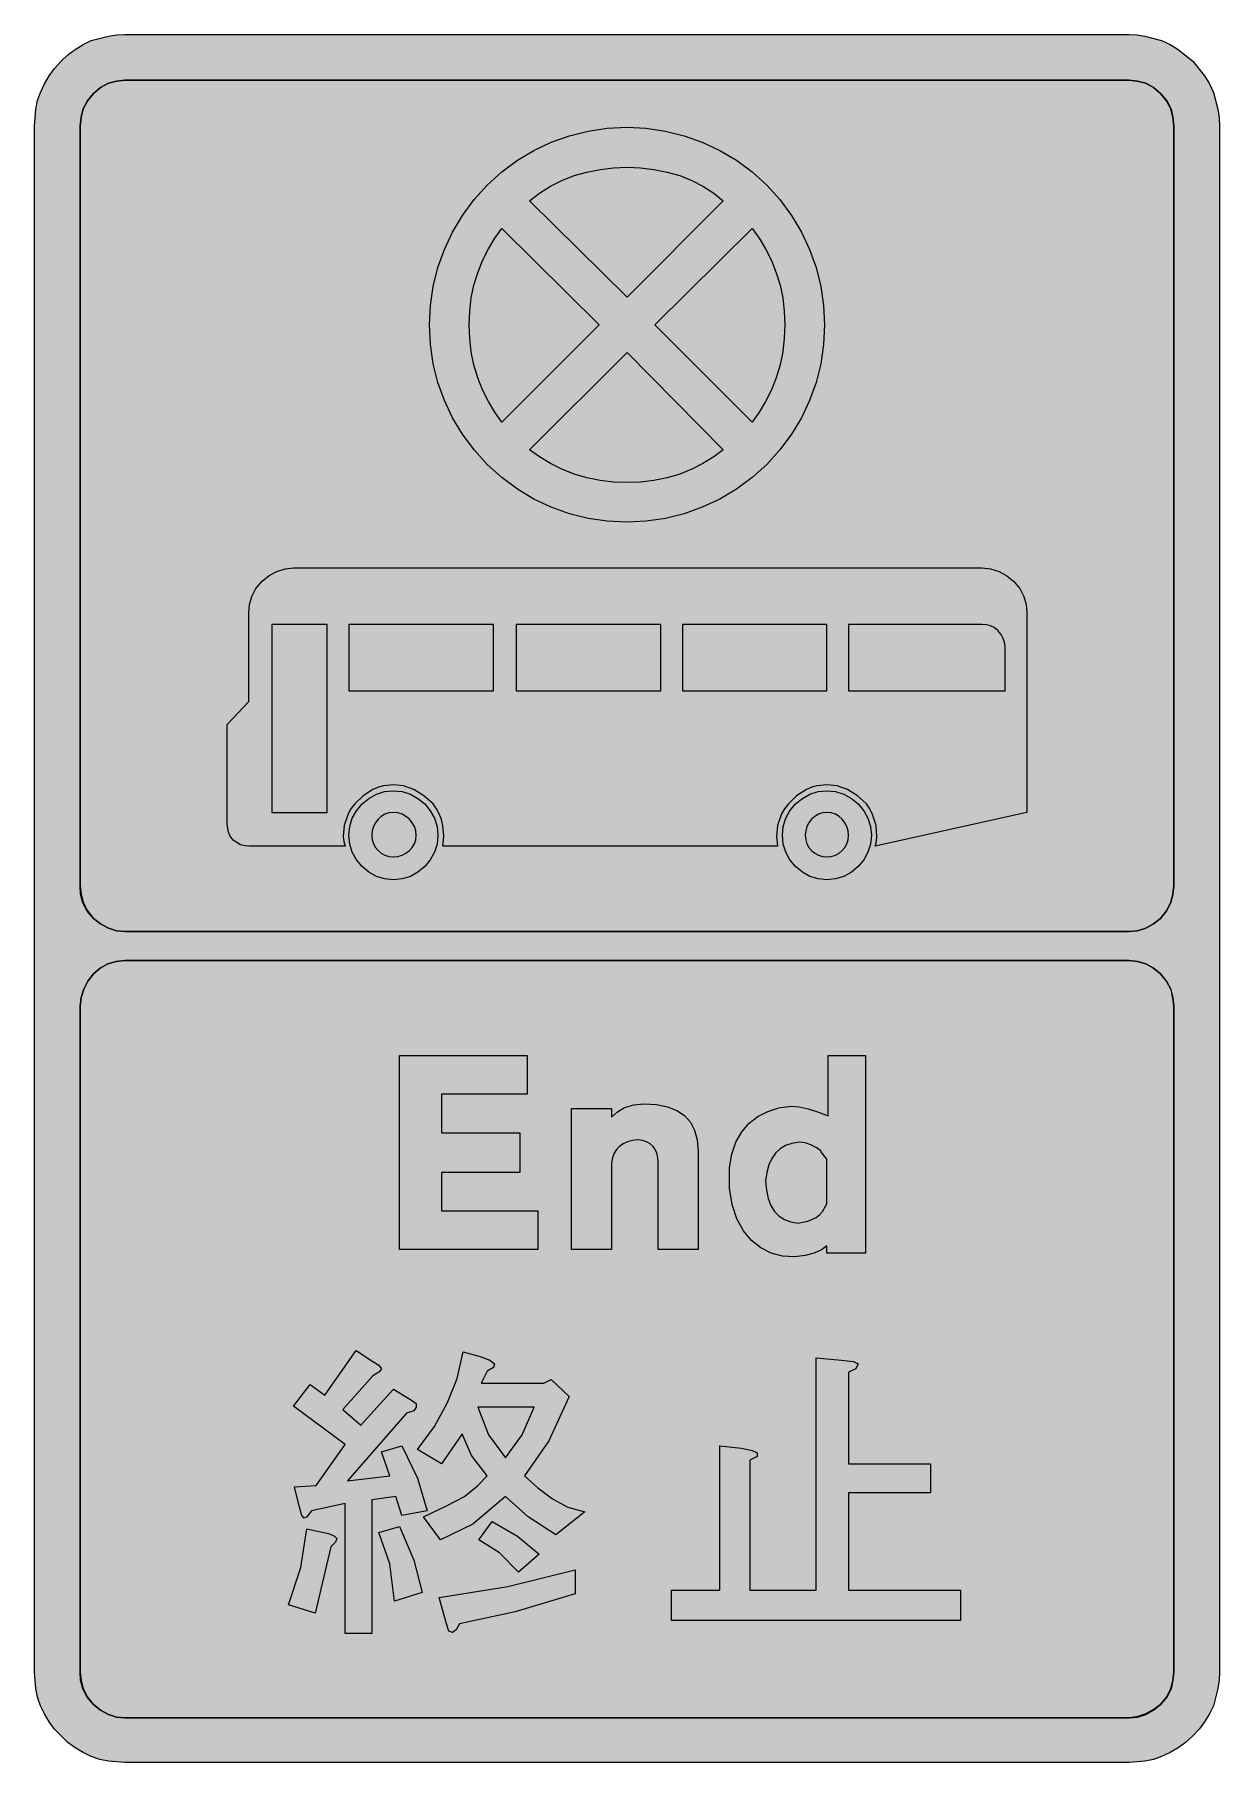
# Model space of a CAD drawing. Header units: metres. Extents: x 196 to 373, y 6 to 264.
import ezdxf

# ---------------------------------------------------------------- set-up
doc = ezdxf.new("R2010")
doc.units = ezdxf.units.M
for name, color, linetype, true_color in [('FILL_BLACK_000000', 7, 'Continuous', 0x000000), ('FILL_BLUE_0000FF', 7, 'Continuous', 0x0000ff), ('FILL_RED_FF0000', 7, 'Continuous', 0xff0000), ('FILL_WHITE_FFFFFF', 7, 'Continuous', 0xffffff), ('FILL_YELLOW_FFFF00', 7, 'Continuous', 0xffff00)]:
    doc.layers.add(name, color=color, linetype=linetype, true_color=true_color)

msp = doc.modelspace()

# ---------------------------------------------------------------- hatches: boundary and pattern name
at = {"layer": 'FILL_BLACK_000000', "true_color": 0x000000}
h = msp.add_hatch(color=7, dxfattribs=at)
h.dxf.hatch_style = 1
h.paths.add_polyline_path([(362.18, 263.63), (364.68, 262.98), (365.97, 262.38), (367.16, 261.65), (369.36, 259.92), (371.09, 257.72), (371.82, 256.53), (372.42, 255.24), (373.07, 252.72), (373.26, 251.44), (373.32, 250.2), (373.32, 19.08), (373.26, 17.86), (373.07, 16.63), (372.42, 14.04), (371.82, 12.83), (371.09, 11.66), (370.27, 10.55), (369.36, 9.54), (368.27, 8.56), (367.16, 7.74), (365.97, 7.06), (364.68, 6.48), (363.44, 6.04), (362.18, 5.76), (359.82, 5.58), (209.7, 5.58), (207.25, 5.76), (205.98, 6.04), (204.66, 6.48), (203.45, 7.06), (202.28, 7.74), (201.17, 8.56), (200.16, 9.54), (199.18, 10.55), (198.36, 11.66), (197.68, 12.83), (197.1, 14.04), (196.66, 15.36), (196.38, 16.63), (196.2, 19.08), (196.2, 250.2), (196.38, 252.72), (196.66, 254), (197.1, 255.24), (197.68, 256.53), (198.36, 257.72), (199.18, 258.83), (200.16, 259.92), (201.17, 260.83), (202.28, 261.65), (203.45, 262.38), (204.66, 262.98), (207.25, 263.63), (208.48, 263.82), (209.7, 263.88), (359.82, 263.88), (360.96, 263.82), (362.18, 263.63)])
h.paths.add_polyline_path([(206.06, 255.98), (205.02, 255.06), (204.1, 253.95), (203.49, 252.77), (203.15, 251.52), (203.04, 250.2), (203.04, 136.62), (203.15, 135.38), (203.49, 134.12), (204.1, 132.9), (205.02, 131.76), (206.06, 130.92), (207.23, 130.3), (208.46, 129.91), (209.7, 129.78), (359.82, 129.78), (361.06, 129.91), (362.3, 130.3), (363.47, 130.92), (364.5, 131.76), (365.42, 132.9), (366.03, 134.12), (366.37, 135.38), (366.48, 136.62), (366.48, 250.2), (366.37, 251.52), (366.03, 252.77), (365.42, 253.95), (364.5, 255.06), (363.47, 255.98), (362.3, 256.59), (361.06, 256.93), (359.82, 257.04), (209.7, 257.04), (208.46, 256.93), (207.23, 256.59), (206.06, 255.98)], flags=16)
h.paths.add_polyline_path([(207.16, 124.94), (206.03, 124.32), (205.02, 123.48), (204.18, 122.37), (203.56, 121.19), (203.17, 119.94), (203.04, 118.62), (203.04, 19.08), (203.15, 17.84), (203.49, 16.58), (204.1, 15.36), (205.02, 14.22), (206.06, 13.38), (207.23, 12.76), (208.46, 12.37), (209.7, 12.24), (359.82, 12.24), (361.06, 12.37), (362.3, 12.76), (363.47, 13.38), (364.5, 14.22), (365.42, 15.36), (366.03, 16.58), (366.37, 17.84), (366.48, 19.08), (366.48, 118.62), (366.37, 119.81), (366.12, 121.14), (365.45, 122.31), (364.5, 123.48), (363.47, 124.32), (362.3, 124.94), (361.06, 125.33), (359.82, 125.46), (209.7, 125.46), (208.39, 125.33), (207.16, 124.94)], flags=16)
h = msp.add_hatch(color=7, dxfattribs=at)
h.dxf.hatch_style = 1
h.paths.add_polyline_path([(255.78, 148.86), (254.41, 150.08), (252.9, 151.02), (251.37, 151.58), (249.84, 151.74), (248.38, 151.58), (247.59, 151.36), (246.78, 151.02), (245.3, 150.08), (244.08, 148.86), (243.5, 148.15), (243.07, 147.38), (242.46, 145.62), (242.35, 144.02), (242.43, 143.27), (242.64, 142.56), (228.24, 142.56), (227.68, 142.58), (226.98, 142.74), (225.9, 143.46), (225.46, 144.03), (225.18, 144.63), (225, 145.8), (225, 160.74), (228.24, 164.16), (228.24, 177.48), (228.35, 178.69), (228.69, 179.89), (229.3, 181.05), (230.22, 182.16), (231.26, 183), (232.43, 183.62), (233.66, 184.01), (234.9, 184.14), (337.86, 184.14), (339.12, 184.01), (340.38, 183.6), (341.53, 182.95), (342.54, 182.16), (343.46, 181.05), (344.07, 179.89), (344.41, 178.69), (344.52, 177.48), (344.52, 147.6), (321.84, 142.56), (322.05, 143.27), (322.13, 144.02), (322.02, 145.62), (321.44, 147.31), (321.06, 148.13), (320.58, 148.86), (319.21, 150.08), (317.7, 151.02), (316.17, 151.58), (314.64, 151.74), (313.18, 151.58), (312.39, 151.36), (311.58, 151.02), (310.1, 150.08), (308.88, 148.86), (308.3, 148.15), (307.87, 147.38), (307.26, 145.62), (307.13, 144.02), (307.26, 142.56), (257.22, 142.56), (257.36, 144.02), (257.22, 145.62), (257.02, 146.53), (256.7, 147.38), (256.28, 148.15), (255.78, 148.86)])
h.paths.add_polyline_path([(289.8, 175.68), (268.2, 175.68), (268.2, 165.78), (289.8, 165.78), (289.8, 175.68)], flags=16)
h.paths.add_polyline_path([(293.04, 175.68), (293.04, 165.78), (314.64, 165.78), (314.64, 175.68), (293.04, 175.68)], flags=16)
h.paths.add_polyline_path([(340.67, 174.21), (340.2, 174.78), (339.66, 175.22), (339.1, 175.5), (338.5, 175.64), (337.86, 175.68), (317.88, 175.68), (317.88, 165.78), (341.28, 165.78), (341.28, 172.44), (341.21, 173.01), (341.01, 173.61), (340.67, 174.21)], flags=16)
h.paths.add_polyline_path([(243.18, 175.68), (243.18, 165.78), (264.78, 165.78), (264.78, 175.68), (243.18, 175.68)], flags=16)
h.paths.add_polyline_path([(231.66, 147.6), (239.94, 147.6), (239.94, 175.68), (231.66, 175.68), (231.66, 147.6)], flags=16)
h = msp.add_hatch(color=7, dxfattribs=at)
h.dxf.hatch_style = 1
h.paths.add_polyline_path([(255.98, 141.64), (255.36, 140.51), (254.52, 139.5), (253.51, 138.66), (252.38, 138.04), (251.15, 137.65), (249.84, 137.52), (248.53, 137.65), (247.3, 138.04), (246.17, 138.66), (245.16, 139.5), (244.32, 140.51), (243.7, 141.64), (243.31, 142.87), (243.18, 144.18), (243.31, 145.49), (243.7, 146.72), (244.32, 147.85), (245.16, 148.86), (246.17, 149.7), (247.3, 150.32), (248.53, 150.71), (249.84, 150.84), (251.15, 150.71), (252.38, 150.32), (253.51, 149.7), (254.52, 148.86), (255.36, 147.85), (255.98, 146.72), (256.37, 145.49), (256.5, 144.18), (256.37, 142.87), (255.98, 141.64)])
h.paths.add_polyline_path([(252.98, 145.47), (252.65, 146.05), (252.23, 146.57), (251.71, 146.99), (251.13, 147.32), (250.5, 147.53), (249.84, 147.6), (249.18, 147.53), (248.57, 147.32), (248.02, 146.99), (247.55, 146.57), (247.15, 146.05), (246.85, 145.47), (246.67, 144.84), (246.6, 144.18), (246.67, 143.52), (246.85, 142.91), (247.15, 142.36), (247.55, 141.89), (248.02, 141.49), (248.57, 141.19), (249.18, 141.01), (249.84, 140.94), (250.5, 141.01), (251.13, 141.19), (251.71, 141.49), (252.23, 141.89), (252.65, 142.36), (252.98, 142.91), (253.19, 143.52), (253.26, 144.18), (253.19, 144.84), (252.98, 145.47)], flags=16)
h = msp.add_hatch(color=7, dxfattribs=at)
h.dxf.hatch_style = 1
h.paths.add_polyline_path([(320.78, 141.64), (320.16, 140.51), (319.32, 139.5), (318.31, 138.66), (317.18, 138.04), (315.95, 137.65), (314.64, 137.52), (313.33, 137.65), (312.1, 138.04), (310.97, 138.66), (309.96, 139.5), (309.12, 140.51), (308.5, 141.64), (308.11, 142.87), (307.98, 144.18), (308.11, 145.49), (308.5, 146.72), (309.12, 147.85), (309.96, 148.86), (310.97, 149.7), (312.1, 150.32), (313.33, 150.71), (314.64, 150.84), (315.95, 150.71), (317.18, 150.32), (318.31, 149.7), (319.32, 148.86), (320.16, 147.85), (320.78, 146.72), (321.17, 145.49), (321.3, 144.18), (321.17, 142.87), (320.78, 141.64)])
h.paths.add_polyline_path([(317.63, 145.47), (317.33, 146.05), (316.94, 146.57), (316.46, 146.99), (315.91, 147.32), (315.3, 147.53), (314.64, 147.6), (313.98, 147.53), (313.37, 147.32), (312.82, 146.99), (312.35, 146.57), (311.95, 146.05), (311.65, 145.47), (311.47, 144.84), (311.4, 144.18), (311.47, 143.52), (311.65, 142.91), (311.95, 142.36), (312.35, 141.89), (312.82, 141.49), (313.37, 141.19), (313.98, 141.01), (314.64, 140.94), (315.3, 141.01), (315.91, 141.19), (316.46, 141.49), (316.94, 141.89), (317.33, 142.36), (317.63, 142.91), (317.81, 143.52), (317.88, 144.18), (317.81, 144.84), (317.63, 145.47)], flags=16)
h = msp.add_hatch(color=7, dxfattribs=at)
h.dxf.hatch_style = 1
h.paths.add_polyline_path([(257.04, 88.02), (271.44, 88.02), (271.44, 82.26), (250.74, 82.26), (250.74, 111.24), (269.82, 111.24), (269.82, 105.48), (257.04, 105.48), (257.04, 99.72), (268.74, 99.72), (268.74, 93.78), (257.04, 93.78), (257.04, 88.02)])
h = msp.add_hatch(color=7, dxfattribs=at)
h.dxf.hatch_style = 1
h.paths.add_polyline_path([(320.4, 81.72), (314.64, 81.72), (314.64, 82.8), (313.83, 82.19), (312.75, 81.72), (311.4, 81.38), (309.78, 81.18), (308, 81.28), (306.31, 81.72), (304.76, 82.5), (303.37, 83.61), (302.17, 85.06), (301.2, 86.85), (300.49, 88.98), (300.06, 91.44), (300.06, 94.5), (300.41, 96.53), (301.04, 98.31), (301.92, 99.84), (303.03, 101.12), (304.34, 102.14), (305.83, 102.9), (307.47, 103.42), (309.24, 103.68), (310.49, 103.58), (311.83, 103.3), (313.26, 102.84), (314.82, 102.24), (314.82, 111.24), (320.4, 111.24), (320.4, 81.72)])
h.paths.add_polyline_path([(314.64, 95.76), (313.92, 96.66), (313.76, 96.84), (313.74, 97.02), (313.03, 97.52), (312.26, 97.92), (311.41, 98.18), (310.5, 98.28), (309.42, 98.13), (308.47, 97.81), (307.66, 97.33), (306.97, 96.68), (306.41, 95.88), (305.97, 94.91), (305.65, 93.79), (305.46, 92.52), (305.6, 91.12), (305.87, 89.89), (306.27, 88.83), (306.81, 87.95), (307.49, 87.25), (308.3, 86.72), (309.24, 86.38), (310.32, 86.22), (311.81, 86.49), (313.02, 87.05), (313.53, 87.45), (313.97, 87.92), (314.64, 89.1), (314.64, 94.32), (314.64, 95.76)], flags=16)
h = msp.add_hatch(color=7, dxfattribs=at)
h.dxf.hatch_style = 1
h.paths.add_polyline_path([(289.39, 95.98), (289.24, 96.64), (288.99, 97.2), (288.65, 97.67), (288.22, 98.05), (287.69, 98.33), (287.08, 98.53), (286.38, 98.64), (285.55, 98.53), (284.82, 98.33), (284.19, 98.05), (283.66, 97.67), (283.21, 97.2), (282.86, 96.64), (282.6, 95.98), (282.42, 95.22), (282.42, 82.26), (276.48, 82.26), (276.48, 103.32), (282.42, 103.32), (282.42, 102.06), (283.34, 102.85), (284.4, 103.5), (285.77, 103.91), (287.28, 104.04), (289.18, 103.93), (290.82, 103.6), (292.22, 103.05), (293.36, 102.29), (294.24, 101.3), (294.87, 100.09), (295.25, 98.67), (295.38, 97.02), (295.38, 82.26), (289.44, 82.26), (289.44, 95.04), (289.44, 95.11), (289.44, 95.22), (289.39, 95.98)])
h = msp.add_hatch(color=7, dxfattribs=at)
h.dxf.hatch_style = 1
h.paths.add_polyline_path([(247.68, 64.98), (248.04, 64.44), (247.68, 63.9), (246.78, 63.36), (242.28, 58.32), (244.98, 55.98), (249.84, 61.38), (252.54, 59.76), (253.26, 59.22), (253.26, 58.68), (252.9, 58.14), (251.82, 57.78), (243, 47.7), (249.3, 48.42), (248.04, 52.02), (251.1, 52.92), (253.44, 48.06), (254.88, 43.2), (251.1, 42.48), (250.2, 45.36), (246.6, 44.82), (246.6, 24.84), (242.64, 24.84), (242.64, 44.28), (237.6, 43.2), (236.88, 42.3), (236.52, 42.12), (236.16, 42.48), (235.8, 43.74), (235.08, 46.8), (238.32, 46.98), (242.64, 53.1), (234.9, 58.86), (237.42, 62.1), (239.58, 60.48), (244.26, 67.14), (246.78, 65.52), (247.68, 64.98)])
h = msp.add_hatch(color=7, dxfattribs=at)
h.dxf.hatch_style = 1
h.paths.add_polyline_path([(264.96, 65.16), (264.78, 64.62), (263.88, 64.08), (262.98, 62.28), (272.34, 62.28), (273.42, 62.82), (276.12, 60.3), (273.06, 53.64), (269.46, 48.42), (271.44, 46.62), (273.6, 45), (275.94, 43.74), (278.46, 43.02), (274.14, 39.6), (270, 42.3), (266.58, 45.36), (261.72, 41.22), (256.86, 38.88), (254.34, 42.3), (257.76, 43.92), (260.46, 45.36), (262.44, 46.98), (263.88, 48.42), (261.54, 51.48), (260.1, 54.72), (257.04, 50.22), (253.44, 52.38), (255.96, 55.8), (257.94, 59.4), (259.38, 63), (260.28, 66.96), (262.8, 66.24), (264.24, 65.7), (264.96, 65.16)])
h.paths.add_polyline_path([(266.58, 51.12), (269.1, 54.54), (270.9, 58.68), (262.44, 58.68), (264.06, 54.54), (266.58, 51.12)], flags=16)
h = msp.add_hatch(color=7, dxfattribs=at)
h.dxf.hatch_style = 1
h.paths.add_polyline_path([(318.6, 65.52), (319.32, 65.16), (318.96, 64.44), (317.88, 63.9), (317.88, 50.22), (330.12, 50.22), (330.12, 45.9), (317.88, 45.9), (317.88, 31.32), (334.62, 31.32), (334.62, 26.82), (291.42, 26.82), (291.42, 31.32), (298.62, 31.32), (298.62, 52.92), (301.86, 52.56), (303.48, 52.2), (304.2, 51.84), (304.2, 51.3), (303.12, 50.76), (303.12, 31.32), (313.02, 31.32), (313.02, 66.06), (316.8, 65.7), (318.6, 65.52)])
h = msp.add_hatch(color=7, dxfattribs=at)
h.dxf.hatch_style = 1
h.paths.add_polyline_path([(268.38, 39.42), (271.62, 36.72), (268.56, 34.02), (265.68, 36.9), (262.62, 38.88), (264.6, 41.58), (268.38, 39.42)])
h = msp.add_hatch(color=7, dxfattribs=at)
h.dxf.hatch_style = 1
h.paths.add_polyline_path([(241.02, 39.42), (241.38, 39.06), (241.2, 38.52), (240.48, 37.8), (238.14, 27.9), (234.18, 29.16), (235.98, 34.74), (236.88, 40.5), (240.12, 39.78), (241.02, 39.42)])
h = msp.add_hatch(color=7, dxfattribs=at)
h.dxf.hatch_style = 1
h.paths.add_polyline_path([(252.9, 35.82), (254.16, 30.96), (250.02, 29.7), (249.3, 35.28), (247.68, 39.96), (250.74, 40.86), (252.9, 35.82)])
h = msp.add_hatch(color=7, dxfattribs=at)
h.dxf.hatch_style = 1
h.paths.add_polyline_path([(266.94, 31.86), (277.02, 34.38), (277.02, 30.78), (268.02, 28.08), (259.74, 26.28), (259.2, 25.38), (258.66, 25.02), (258.12, 25.2), (257.76, 26.28), (256.68, 30.24), (266.94, 31.86)])
at = {"layer": 'FILL_BLUE_0000FF', "true_color": 0x0000ff}
h = msp.add_hatch(color=7, dxfattribs=at)
h.dxf.hatch_style = 1
h.paths.add_polyline_path([(271.7, 240.19), (273.31, 241.2), (275.01, 242.08), (276.84, 242.82), (278.76, 243.32), (280.73, 243.72), (282.74, 243.98), (284.76, 244.08), (286.78, 243.98), (288.79, 243.72), (290.76, 243.32), (292.68, 242.82), (294.43, 242.08), (296.12, 241.2), (297.72, 240.19), (299.16, 239.04), (284.76, 224.64), (270.18, 239.04), (271.7, 240.19)])
h = msp.add_hatch(color=7, dxfattribs=at)
h.dxf.hatch_style = 1
h.paths.add_polyline_path([(265, 207.44), (264.04, 209.05), (263.18, 210.75), (262.44, 212.58), (261.86, 214.5), (261.47, 216.47), (261.25, 218.48), (261.18, 220.5), (261.25, 222.52), (261.47, 224.51), (261.86, 226.42), (262.44, 228.24), (263.18, 230.09), (264.04, 231.84), (265, 233.45), (266.04, 234.9), (280.62, 220.5), (266.04, 205.92), (265, 207.44)])
h = msp.add_hatch(color=7, dxfattribs=at)
h.dxf.hatch_style = 1
h.paths.add_polyline_path([(288.9, 220.5), (303.48, 234.9), (304.52, 233.45), (305.48, 231.84), (306.34, 230.09), (307.08, 228.24), (307.66, 226.42), (308.05, 224.51), (308.27, 222.52), (308.34, 220.5), (308.27, 218.48), (308.05, 216.47), (307.66, 214.5), (307.08, 212.58), (306.34, 210.75), (305.48, 209.05), (304.52, 207.44), (303.48, 205.92), (288.9, 220.5)])
h = msp.add_hatch(color=7, dxfattribs=at)
h.dxf.hatch_style = 1
h.paths.add_polyline_path([(284.76, 216.36), (299.16, 201.78), (297.72, 200.74), (296.12, 199.78), (294.43, 198.92), (292.68, 198.18), (290.76, 197.6), (288.79, 197.21), (286.78, 196.99), (284.76, 196.92), (282.74, 196.99), (280.73, 197.21), (278.76, 197.6), (276.84, 198.18), (275.01, 198.92), (273.31, 199.78), (271.7, 200.74), (270.18, 201.78), (284.76, 216.36)])
at = {"layer": 'FILL_RED_FF0000', "true_color": 0xff0000}
h = msp.add_hatch(color=7, dxfattribs=at)
h.dxf.hatch_style = 1
h.paths.add_polyline_path([(314.14, 217.56), (313.71, 214.68), (313.02, 211.88), (312.05, 209.18), (310.83, 206.59), (309.34, 204.12), (307.61, 201.79), (305.64, 199.62), (303.46, 197.65), (301.11, 195.92), (298.62, 194.43), (296.01, 193.21), (293.3, 192.24), (290.5, 191.55), (287.65, 191.12), (284.76, 190.98), (281.82, 191.12), (278.94, 191.55), (276.14, 192.24), (273.44, 193.21), (270.85, 194.43), (268.38, 195.92), (266.05, 197.65), (263.88, 199.62), (261.91, 201.79), (260.18, 204.12), (258.69, 206.59), (257.47, 209.18), (256.5, 211.88), (255.81, 214.68), (255.38, 217.56), (255.24, 220.5), (255.38, 223.39), (255.81, 226.24), (256.5, 229.04), (257.47, 231.75), (258.69, 234.36), (260.18, 236.85), (261.91, 239.2), (263.88, 241.38), (266.05, 243.35), (268.38, 245.08), (270.85, 246.57), (273.44, 247.79), (276.14, 248.76), (278.94, 249.45), (281.82, 249.88), (284.76, 250.02), (287.65, 249.88), (290.5, 249.45), (293.3, 248.76), (296.01, 247.79), (298.62, 246.57), (301.11, 245.08), (303.46, 243.35), (305.64, 241.38), (307.61, 239.2), (309.34, 236.85), (310.83, 234.36), (312.05, 231.75), (313.02, 229.04), (313.71, 226.24), (314.14, 223.39), (314.28, 220.5), (314.14, 217.56)])
at = {"layer": 'FILL_WHITE_FFFFFF', "true_color": 0xffffff}
h = msp.add_hatch(color=7, dxfattribs=at)
h.dxf.hatch_style = 1
h.paths.add_polyline_path([(359.82, 125.46), (361.06, 125.33), (362.3, 124.94), (363.47, 124.32), (364.5, 123.48), (365.42, 122.34), (366.03, 121.12), (366.37, 119.86), (366.48, 118.62), (366.48, 19.08), (366.37, 17.89), (366.12, 16.56), (365.45, 15.32), (364.5, 14.22), (363.4, 13.43), (362.16, 12.78), (360.99, 12.38), (359.82, 12.24), (209.7, 12.24), (208.46, 12.37), (207.23, 12.76), (206.06, 13.38), (205.02, 14.22), (204.08, 15.32), (203.4, 16.56), (203.09, 17.89), (203.04, 19.08), (203.04, 118.62), (203.17, 119.94), (203.56, 121.19), (204.18, 122.37), (205.02, 123.48), (206.03, 124.32), (207.16, 124.94), (208.39, 125.33), (209.7, 125.46), (359.82, 125.46)])
at = {"layer": 'FILL_YELLOW_FFFF00', "true_color": 0xffff00}
h = msp.add_hatch(color=7, dxfattribs=at)
h.dxf.hatch_style = 1
h.paths.add_polyline_path([(359.82, 257.04), (360.99, 256.93), (362.16, 256.68), (363.4, 256.01), (364.5, 255.06), (365.45, 253.96), (366.12, 252.72), (366.37, 251.53), (366.48, 250.2), (366.48, 136.62), (366.37, 135.38), (366.03, 134.12), (365.42, 132.9), (364.5, 131.76), (363.47, 130.92), (362.3, 130.3), (361.06, 129.91), (359.82, 129.78), (209.7, 129.78), (208.46, 129.91), (207.23, 130.3), (206.06, 130.92), (205.02, 131.76), (204.08, 132.86), (203.4, 134.1), (203.09, 135.36), (203.04, 136.62), (203.04, 250.2), (203.15, 251.52), (203.49, 252.77), (204.1, 253.95), (205.02, 255.06), (206.06, 255.98), (207.23, 256.59), (208.46, 256.93), (209.7, 257.04), (359.82, 257.04)])

# ---------------------------------------------------------------- linework, layer by layer
at = {"layer": 'FILL_BLACK_000000', "lineweight": 0, "true_color": 0x000000}
for points in [[(362.18, 263.63), (364.68, 262.98), (365.97, 262.38), (367.16, 261.65), (369.36, 259.92), (371.09, 257.72), (371.82, 256.53), (372.42, 255.24), (373.07, 252.72), (373.26, 251.44), (373.32, 250.2), (373.32, 19.08), (373.26, 17.86), (373.07, 16.63), (372.42, 14.04), (371.82, 12.83), (371.09, 11.66), (370.27, 10.55), (369.36, 9.54), (368.27, 8.56), (367.16, 7.74), (365.97, 7.06), (364.68, 6.48), (363.44, 6.04), (362.18, 5.76), (359.82, 5.58), (209.7, 5.58), (207.25, 5.76), (205.98, 6.04), (204.66, 6.48), (203.45, 7.06), (202.28, 7.74), (201.17, 8.56), (200.16, 9.54), (199.18, 10.55), (198.36, 11.66), (197.68, 12.83), (197.1, 14.04), (196.66, 15.36), (196.38, 16.63), (196.2, 19.08), (196.2, 250.2), (196.38, 252.72), (196.66, 254), (197.1, 255.24), (197.68, 256.53), (198.36, 257.72), (199.18, 258.83), (200.16, 259.92), (201.17, 260.83), (202.28, 261.65), (203.45, 262.38), (204.66, 262.98), (207.25, 263.63), (208.48, 263.82), (209.7, 263.88), (359.82, 263.88), (360.96, 263.82)], [(206.06, 255.98), (205.02, 255.06), (204.1, 253.95), (203.49, 252.77), (203.15, 251.52), (203.04, 250.2), (203.04, 136.62), (203.15, 135.38), (203.49, 134.12), (204.1, 132.9), (205.02, 131.76), (206.06, 130.92), (207.23, 130.3), (208.46, 129.91), (209.7, 129.78), (359.82, 129.78), (361.06, 129.91), (362.3, 130.3), (363.47, 130.92), (364.5, 131.76), (365.42, 132.9), (366.03, 134.12), (366.37, 135.38), (366.48, 136.62), (366.48, 250.2), (366.37, 251.52), (366.03, 252.77), (365.42, 253.95), (364.5, 255.06), (363.47, 255.98), (362.3, 256.59), (361.06, 256.93), (359.82, 257.04), (209.7, 257.04), (208.46, 256.93), (207.23, 256.59)], [(255.78, 148.86), (254.41, 150.08), (252.9, 151.02), (251.37, 151.58), (249.84, 151.74), (248.38, 151.58), (247.59, 151.36), (246.78, 151.02), (245.3, 150.08), (244.08, 148.86), (243.5, 148.15), (243.07, 147.38), (242.46, 145.62), (242.35, 144.02), (242.43, 143.27), (242.64, 142.56), (228.24, 142.56), (227.68, 142.58), (226.98, 142.74), (225.9, 143.46), (225.46, 144.03), (225.18, 144.63), (225, 145.8), (225, 160.74), (228.24, 164.16), (228.24, 177.48), (228.35, 178.69), (228.69, 179.89), (229.3, 181.05), (230.22, 182.16), (231.26, 183), (232.43, 183.62), (233.66, 184.01), (234.9, 184.14), (337.86, 184.14), (339.12, 184.01), (340.38, 183.6), (341.53, 182.95), (342.54, 182.16), (343.46, 181.05), (344.07, 179.89), (344.41, 178.69), (344.52, 177.48), (344.52, 147.6), (321.84, 142.56), (322.05, 143.27), (322.13, 144.02), (322.02, 145.62), (321.44, 147.31), (321.06, 148.13), (320.58, 148.86), (319.21, 150.08), (317.7, 151.02), (316.17, 151.58), (314.64, 151.74), (313.18, 151.58), (312.39, 151.36), (311.58, 151.02), (310.1, 150.08), (308.88, 148.86), (308.3, 148.15), (307.87, 147.38), (307.26, 145.62), (307.13, 144.02), (307.26, 142.56), (257.22, 142.56), (257.36, 144.02), (257.22, 145.62), (257.02, 146.53), (256.7, 147.38), (256.28, 148.15)], [(231.66, 147.6), (239.94, 147.6), (239.94, 175.68), (231.66, 175.68)], [(243.18, 175.68), (243.18, 165.78), (264.78, 165.78), (264.78, 175.68)], [(289.8, 175.68), (268.2, 175.68), (268.2, 165.78), (289.8, 165.78)], [(293.04, 175.68), (293.04, 165.78), (314.64, 165.78), (314.64, 175.68)], [(340.67, 174.21), (340.2, 174.78), (339.66, 175.22), (339.1, 175.5), (338.5, 175.64), (337.86, 175.68), (317.88, 175.68), (317.88, 165.78), (341.28, 165.78), (341.28, 172.44), (341.21, 173.01), (341.01, 173.61)], [(255.98, 141.64), (255.36, 140.51), (254.52, 139.5), (253.51, 138.66), (252.38, 138.04), (251.15, 137.65), (249.84, 137.52), (248.53, 137.65), (247.3, 138.04), (246.17, 138.66), (245.16, 139.5), (244.32, 140.51), (243.7, 141.64), (243.31, 142.87), (243.18, 144.18), (243.31, 145.49), (243.7, 146.72), (244.32, 147.85), (245.16, 148.86), (246.17, 149.7), (247.3, 150.32), (248.53, 150.71), (249.84, 150.84), (251.15, 150.71), (252.38, 150.32), (253.51, 149.7), (254.52, 148.86), (255.36, 147.85), (255.98, 146.72), (256.37, 145.49), (256.5, 144.18), (256.37, 142.87)], [(320.78, 141.64), (320.16, 140.51), (319.32, 139.5), (318.31, 138.66), (317.18, 138.04), (315.95, 137.65), (314.64, 137.52), (313.33, 137.65), (312.1, 138.04), (310.97, 138.66), (309.96, 139.5), (309.12, 140.51), (308.5, 141.64), (308.11, 142.87), (307.98, 144.18), (308.11, 145.49), (308.5, 146.72), (309.12, 147.85), (309.96, 148.86), (310.97, 149.7), (312.1, 150.32), (313.33, 150.71), (314.64, 150.84), (315.95, 150.71), (317.18, 150.32), (318.31, 149.7), (319.32, 148.86), (320.16, 147.85), (320.78, 146.72), (321.17, 145.49), (321.3, 144.18), (321.17, 142.87)], [(252.98, 145.47), (252.65, 146.05), (252.23, 146.57), (251.71, 146.99), (251.13, 147.32), (250.5, 147.53), (249.84, 147.6), (249.18, 147.53), (248.57, 147.32), (248.02, 146.99), (247.55, 146.57), (247.15, 146.05), (246.85, 145.47), (246.67, 144.84), (246.6, 144.18), (246.67, 143.52), (246.85, 142.91), (247.15, 142.36), (247.55, 141.89), (248.02, 141.49), (248.57, 141.19), (249.18, 141.01), (249.84, 140.94), (250.5, 141.01), (251.13, 141.19), (251.71, 141.49), (252.23, 141.89), (252.65, 142.36), (252.98, 142.91), (253.19, 143.52), (253.26, 144.18), (253.19, 144.84)], [(317.63, 145.47), (317.33, 146.05), (316.94, 146.57), (316.46, 146.99), (315.91, 147.32), (315.3, 147.53), (314.64, 147.6), (313.98, 147.53), (313.37, 147.32), (312.82, 146.99), (312.35, 146.57), (311.95, 146.05), (311.65, 145.47), (311.47, 144.84), (311.4, 144.18), (311.47, 143.52), (311.65, 142.91), (311.95, 142.36), (312.35, 141.89), (312.82, 141.49), (313.37, 141.19), (313.98, 141.01), (314.64, 140.94), (315.3, 141.01), (315.91, 141.19), (316.46, 141.49), (316.94, 141.89), (317.33, 142.36), (317.63, 142.91), (317.81, 143.52), (317.88, 144.18), (317.81, 144.84)], [(207.16, 124.94), (206.03, 124.32), (205.02, 123.48), (204.18, 122.37), (203.56, 121.19), (203.17, 119.94), (203.04, 118.62), (203.04, 19.08), (203.15, 17.84), (203.49, 16.58), (204.1, 15.36), (205.02, 14.22), (206.06, 13.38), (207.23, 12.76), (208.46, 12.37), (209.7, 12.24), (359.82, 12.24), (361.06, 12.37), (362.3, 12.76), (363.47, 13.38), (364.5, 14.22), (365.42, 15.36), (366.03, 16.58), (366.37, 17.84), (366.48, 19.08), (366.48, 118.62), (366.37, 119.81), (366.12, 121.14), (365.45, 122.31), (364.5, 123.48), (363.47, 124.32), (362.3, 124.94), (361.06, 125.33), (359.82, 125.46), (209.7, 125.46), (208.39, 125.33)], [(257.04, 88.02), (271.44, 88.02), (271.44, 82.26), (250.74, 82.26), (250.74, 111.24), (269.82, 111.24), (269.82, 105.48), (257.04, 105.48), (257.04, 99.72), (268.74, 99.72), (268.74, 93.78), (257.04, 93.78)], [(320.4, 81.72), (314.64, 81.72), (314.64, 82.8), (313.83, 82.19), (312.75, 81.72), (311.4, 81.38), (309.78, 81.18), (308, 81.28), (306.31, 81.72), (304.76, 82.5), (303.37, 83.61), (302.17, 85.06), (301.2, 86.85), (300.49, 88.98), (300.06, 91.44), (300.06, 94.5), (300.41, 96.53), (301.04, 98.31), (301.92, 99.84), (303.03, 101.12), (304.34, 102.14), (305.83, 102.9), (307.47, 103.42), (309.24, 103.68), (310.49, 103.58), (311.83, 103.3), (313.26, 102.84), (314.82, 102.24), (314.82, 111.24), (320.4, 111.24)], [(289.39, 95.98), (289.24, 96.64), (288.99, 97.2), (288.65, 97.67), (288.22, 98.05), (287.69, 98.33), (287.08, 98.53), (286.38, 98.64), (285.55, 98.53), (284.82, 98.33), (284.19, 98.05), (283.66, 97.67), (283.21, 97.2), (282.86, 96.64), (282.6, 95.98), (282.42, 95.22), (282.42, 82.26), (276.48, 82.26), (276.48, 103.32), (282.42, 103.32), (282.42, 102.06), (283.34, 102.85), (284.4, 103.5), (285.77, 103.91), (287.28, 104.04), (289.18, 103.93), (290.82, 103.6), (292.22, 103.05), (293.36, 102.29), (294.24, 101.3), (294.87, 100.09), (295.25, 98.67), (295.38, 97.02), (295.38, 82.26), (289.44, 82.26), (289.44, 95.04), (289.44, 95.11), (289.44, 95.22)], [(314.64, 95.76), (313.92, 96.66), (313.76, 96.84), (313.74, 97.02), (313.03, 97.52), (312.26, 97.92), (311.41, 98.18), (310.5, 98.28), (309.42, 98.13), (308.47, 97.81), (307.66, 97.33), (306.97, 96.68), (306.41, 95.88), (305.97, 94.91), (305.65, 93.79), (305.46, 92.52), (305.6, 91.12), (305.87, 89.89), (306.27, 88.83), (306.81, 87.95), (307.49, 87.25), (308.3, 86.72), (309.24, 86.38), (310.32, 86.22), (311.81, 86.49), (313.02, 87.05), (313.53, 87.45), (313.97, 87.92), (314.64, 89.1), (314.64, 94.32)], [(247.68, 64.98), (248.04, 64.44), (247.68, 63.9), (246.78, 63.36), (242.28, 58.32), (244.98, 55.98), (249.84, 61.38), (252.54, 59.76), (253.26, 59.22), (253.26, 58.68), (252.9, 58.14), (251.82, 57.78), (243, 47.7), (249.3, 48.42), (248.04, 52.02), (251.1, 52.92), (253.44, 48.06), (254.88, 43.2), (251.1, 42.48), (250.2, 45.36), (246.6, 44.82), (246.6, 24.84), (242.64, 24.84), (242.64, 44.28), (237.6, 43.2), (236.88, 42.3), (236.52, 42.12), (236.16, 42.48), (235.8, 43.74), (235.08, 46.8), (238.32, 46.98), (242.64, 53.1), (234.9, 58.86), (237.42, 62.1), (239.58, 60.48), (244.26, 67.14), (246.78, 65.52)], [(264.96, 65.16), (264.78, 64.62), (263.88, 64.08), (262.98, 62.28), (272.34, 62.28), (273.42, 62.82), (276.12, 60.3), (273.06, 53.64), (269.46, 48.42), (271.44, 46.62), (273.6, 45), (275.94, 43.74), (278.46, 43.02), (274.14, 39.6), (270, 42.3), (266.58, 45.36), (261.72, 41.22), (256.86, 38.88), (254.34, 42.3), (257.76, 43.92), (260.46, 45.36), (262.44, 46.98), (263.88, 48.42), (261.54, 51.48), (260.1, 54.72), (257.04, 50.22), (253.44, 52.38), (255.96, 55.8), (257.94, 59.4), (259.38, 63), (260.28, 66.96), (262.8, 66.24), (264.24, 65.7)], [(318.6, 65.52), (319.32, 65.16), (318.96, 64.44), (317.88, 63.9), (317.88, 50.22), (330.12, 50.22), (330.12, 45.9), (317.88, 45.9), (317.88, 31.32), (334.62, 31.32), (334.62, 26.82), (291.42, 26.82), (291.42, 31.32), (298.62, 31.32), (298.62, 52.92), (301.86, 52.56), (303.48, 52.2), (304.2, 51.84), (304.2, 51.3), (303.12, 50.76), (303.12, 31.32), (313.02, 31.32), (313.02, 66.06), (316.8, 65.7)], [(266.58, 51.12), (269.1, 54.54), (270.9, 58.68), (262.44, 58.68), (264.06, 54.54)], [(268.38, 39.42), (271.62, 36.72), (268.56, 34.02), (265.68, 36.9), (262.62, 38.88), (264.6, 41.58)], [(241.02, 39.42), (241.38, 39.06), (241.2, 38.52), (240.48, 37.8), (238.14, 27.9), (234.18, 29.16), (235.98, 34.74), (236.88, 40.5), (240.12, 39.78)], [(252.9, 35.82), (254.16, 30.96), (250.02, 29.7), (249.3, 35.28), (247.68, 39.96), (250.74, 40.86)], [(266.94, 31.86), (277.02, 34.38), (277.02, 30.78), (268.02, 28.08), (259.74, 26.28), (259.2, 25.38), (258.66, 25.02), (258.12, 25.2), (257.76, 26.28), (256.68, 30.24)]]:
    msp.add_lwpolyline(points, close=True, dxfattribs=at)
at = {"layer": 'FILL_BLUE_0000FF', "lineweight": 0, "true_color": 0x0000ff}
for points in [[(271.7, 240.19), (273.31, 241.2), (275.01, 242.08), (276.84, 242.82), (278.76, 243.32), (280.73, 243.72), (282.74, 243.98), (284.76, 244.08), (286.78, 243.98), (288.79, 243.72), (290.76, 243.32), (292.68, 242.82), (294.43, 242.08), (296.12, 241.2), (297.72, 240.19), (299.16, 239.04), (284.76, 224.64), (270.18, 239.04)], [(265, 207.44), (264.04, 209.05), (263.18, 210.75), (262.44, 212.58), (261.86, 214.5), (261.47, 216.47), (261.25, 218.48), (261.18, 220.5), (261.25, 222.52), (261.47, 224.51), (261.86, 226.42), (262.44, 228.24), (263.18, 230.09), (264.04, 231.84), (265, 233.45), (266.04, 234.9), (280.62, 220.5), (266.04, 205.92)], [(288.9, 220.5), (303.48, 234.9), (304.52, 233.45), (305.48, 231.84), (306.34, 230.09), (307.08, 228.24), (307.66, 226.42), (308.05, 224.51), (308.27, 222.52), (308.34, 220.5), (308.27, 218.48), (308.05, 216.47), (307.66, 214.5), (307.08, 212.58), (306.34, 210.75), (305.48, 209.05), (304.52, 207.44), (303.48, 205.92)], [(284.76, 216.36), (299.16, 201.78), (297.72, 200.74), (296.12, 199.78), (294.43, 198.92), (292.68, 198.18), (290.76, 197.6), (288.79, 197.21), (286.78, 196.99), (284.76, 196.92), (282.74, 196.99), (280.73, 197.21), (278.76, 197.6), (276.84, 198.18), (275.01, 198.92), (273.31, 199.78), (271.7, 200.74), (270.18, 201.78)]]:
    msp.add_lwpolyline(points, close=True, dxfattribs=at)
at = {"layer": 'FILL_RED_FF0000', "lineweight": 0, "true_color": 0xff0000}
msp.add_lwpolyline([(314.14, 217.56), (313.71, 214.68), (313.02, 211.88), (312.05, 209.18), (310.83, 206.59), (309.34, 204.12), (307.61, 201.79), (305.64, 199.62), (303.46, 197.65), (301.11, 195.92), (298.62, 194.43), (296.01, 193.21), (293.3, 192.24), (290.5, 191.55), (287.65, 191.12), (284.76, 190.98), (281.82, 191.12), (278.94, 191.55), (276.14, 192.24), (273.44, 193.21), (270.85, 194.43), (268.38, 195.92), (266.05, 197.65), (263.88, 199.62), (261.91, 201.79), (260.18, 204.12), (258.69, 206.59), (257.47, 209.18), (256.5, 211.88), (255.81, 214.68), (255.38, 217.56), (255.24, 220.5), (255.38, 223.39), (255.81, 226.24), (256.5, 229.04), (257.47, 231.75), (258.69, 234.36), (260.18, 236.85), (261.91, 239.2), (263.88, 241.38), (266.05, 243.35), (268.38, 245.08), (270.85, 246.57), (273.44, 247.79), (276.14, 248.76), (278.94, 249.45), (281.82, 249.88), (284.76, 250.02), (287.65, 249.88), (290.5, 249.45), (293.3, 248.76), (296.01, 247.79), (298.62, 246.57), (301.11, 245.08), (303.46, 243.35), (305.64, 241.38), (307.61, 239.2), (309.34, 236.85), (310.83, 234.36), (312.05, 231.75), (313.02, 229.04), (313.71, 226.24), (314.14, 223.39), (314.28, 220.5)], close=True, dxfattribs=at)
at = {"layer": 'FILL_WHITE_FFFFFF', "lineweight": 0, "true_color": 0xffffff}
msp.add_lwpolyline([(359.82, 125.46), (361.06, 125.33), (362.3, 124.94), (363.47, 124.32), (364.5, 123.48), (365.42, 122.34), (366.03, 121.12), (366.37, 119.86), (366.48, 118.62), (366.48, 19.08), (366.37, 17.89), (366.12, 16.56), (365.45, 15.32), (364.5, 14.22), (363.4, 13.43), (362.16, 12.78), (360.99, 12.38), (359.82, 12.24), (209.7, 12.24), (208.46, 12.37), (207.23, 12.76), (206.06, 13.38), (205.02, 14.22), (204.08, 15.32), (203.4, 16.56), (203.09, 17.89), (203.04, 19.08), (203.04, 118.62), (203.17, 119.94), (203.56, 121.19), (204.18, 122.37), (205.02, 123.48), (206.03, 124.32), (207.16, 124.94), (208.39, 125.33), (209.7, 125.46)], close=True, dxfattribs=at)
at = {"layer": 'FILL_YELLOW_FFFF00', "lineweight": 0, "true_color": 0xffff00}
msp.add_lwpolyline([(359.82, 257.04), (360.99, 256.93), (362.16, 256.68), (363.4, 256.01), (364.5, 255.06), (365.45, 253.96), (366.12, 252.72), (366.37, 251.53), (366.48, 250.2), (366.48, 136.62), (366.37, 135.38), (366.03, 134.12), (365.42, 132.9), (364.5, 131.76), (363.47, 130.92), (362.3, 130.3), (361.06, 129.91), (359.82, 129.78), (209.7, 129.78), (208.46, 129.91), (207.23, 130.3), (206.06, 130.92), (205.02, 131.76), (204.08, 132.86), (203.4, 134.1), (203.09, 135.36), (203.04, 136.62), (203.04, 250.2), (203.15, 251.52), (203.49, 252.77), (204.1, 253.95), (205.02, 255.06), (206.06, 255.98), (207.23, 256.59), (208.46, 256.93), (209.7, 257.04)], close=True, dxfattribs=at)

doc.saveas('drawing.dxf')
